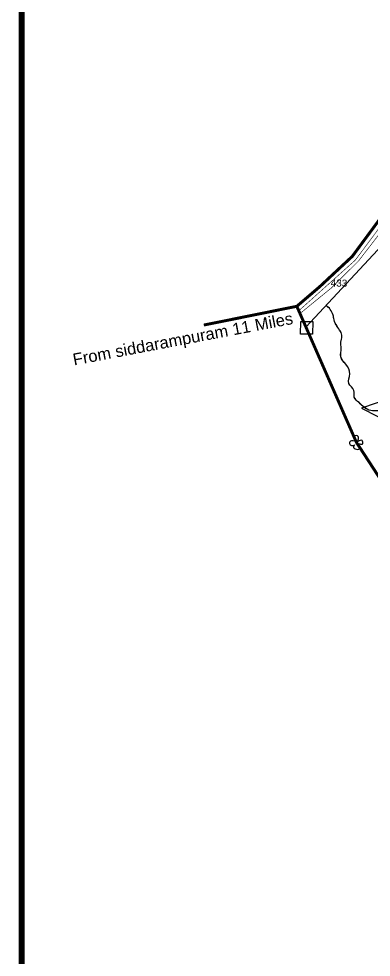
# Model space of a CAD drawing. Header units: feet. Extents: x 179896 to 184839, y 1575469 to 1580427.
# Drawn here: x 179896 to 180492, y 1576431 to 1578021 of the extents above; entities that cross this region are included whole.
import ezdxf

# ---------------------------------------------------------------- set-up
doc = ezdxf.new("R2010")
doc.units = ezdxf.units.FT
doc.header["$LTSCALE"] = 15
doc.header["$MEASUREMENT"] = 0
doc.linetypes.add('HIDDEN2', pattern=[0.1875, 0.125, -0.0625])
for name, color, linetype in [('PLOT', 7, 'Continuous'), ('PLOT NO', 7, 'Continuous'), ('ROADS', 6, 'HIDDEN2'), ('TANKS-STREAM', 4, 'Continuous'), ('VILLAGE STONES', 240, 'Continuous')]:
    doc.layers.add(name, color=color, linetype=linetype)
doc.layers.add('VILLAGE BOUNDRY', color=5, linetype='HIDDEN2', lineweight=100)
doc.styles.get("Standard").update_dxf_attribs({"font": 'arial.ttf'})

msp = doc.modelspace()

# ---------------------------------------------------------------- linework, layer by layer
at = {"layer": 'PLOT', "lineweight": -2}
for points in [[(180382, 1577498.9), (180526.5, 1577653.9), (180647.6, 1577711.4), (180653.7, 1577735.9)], [(180382, 1577498.9), (180526.5, 1577653.9), (180647.6, 1577711.4), (180653.7, 1577735.9)], [(180476.1, 1577361.7), (180590.2, 1577303.7), (180616.4, 1577279.5), (180597.1, 1577279.6), (180633.5, 1577250), (180728.9, 1577204), (180743.5, 1577234.6), (180628.9, 1577323.1), (180524.2, 1577378.2), (180476.1, 1577361.7)], [(180476.1, 1577361.6), (180590.1, 1577303.7), (180616.4, 1577279.4), (180597, 1577279.5), (180633.4, 1577250), (180728.9, 1577204), (180743.4, 1577234.5), (180628.9, 1577323), (180524.2, 1577378.2), (180476.1, 1577361.6)]]:
    msp.add_lwpolyline(points, dxfattribs=at)
at = {"layer": 'PLOT NO', "color": 5, "const_width": 10}
msp.add_lwpolyline([(179900.8, 1580422.3), (184717.3, 1580422.3), (184717.3, 1575473.9), (179900.8, 1575473.9)], close=True, dxfattribs=at)
at = {"layer": 'ROADS', "lineweight": -2, "ltscale": 10, "const_width": 1}
for points in [[(180369.8, 1577526.6), (180465.5, 1577612.4), (180510, 1577672.2), (180594.5, 1577699.3), (180651.6, 1577727.4), (180726.3, 1577812.8), (180750.1, 1577828.5), (180814.5, 1577846.4), (180898.7, 1577869.9), (180947.7, 1577892.5), (181013.1, 1577978.2), (181041.8, 1578016.5), (181071.2, 1578043)], [(181059.6, 1578029.1), (181043.4, 1578011.1), (181011.5, 1577970.9), (180985.7, 1577929.3), (180964, 1577901.2), (180948.7, 1577887.7), (180900, 1577864.7), (180854, 1577849.1), (180788.7, 1577834.5), (180737.5, 1577814.1), (180715.7, 1577787.5), (180681.2, 1577751.5), (180659.1, 1577725.1), (180598, 1577694.5), (180539.4, 1577675.3), (180514.1, 1577666.9), (180471.3, 1577611.4), (180425.9, 1577566.1), (180371.9, 1577521.9)], [(181059.6, 1578029), (181043.4, 1578011.1), (181011.4, 1577970.8), (180985.7, 1577929.2), (180964, 1577901.1), (180948.7, 1577887.7), (180900, 1577864.6), (180854, 1577849.1), (180788.7, 1577834.5), (180737.4, 1577814), (180715.7, 1577787.4), (180681.2, 1577751.4), (180659, 1577725), (180598, 1577694.5), (180539.4, 1577675.3), (180514.1, 1577666.8), (180471.3, 1577611.4), (180425.9, 1577566), (180371.9, 1577521.9)]]:
    msp.add_lwpolyline(points, dxfattribs=at)
at = {"layer": 'TANKS-STREAM', "lineweight": -2}
for points in [[(180737.7, 1577206.8), (180738, 1577215.8), (180733.1, 1577223.2), (180721.7, 1577230.3), (180713.8, 1577236.3), (180707.2, 1577242.5), (180695.6, 1577248.1), (180688.9, 1577254.4), (180678.2, 1577259.5), (180664, 1577267.8), (180650.2, 1577274.7), (180645.3, 1577286.9), (180634.3, 1577294.6), (180594.5, 1577307.1), (180583.8, 1577314.7), (180570.5, 1577319), (180563.2, 1577323.1), (180547.4, 1577328.9), (180536.8, 1577334.2), (180519.6, 1577343.4), (180513, 1577354.1), (180491.9, 1577357.5), (180480.5, 1577363.2), (180471.9, 1577371), (180463.8, 1577380.4), (180463.2, 1577391.5), (180454.6, 1577403.7), (180456.2, 1577419.6), (180449.5, 1577436), (180441.2, 1577448.4), (180441.6, 1577463.4), (180441.2, 1577473.7), (180443, 1577482.9), (180434.6, 1577500.4), (180429.6, 1577511.5), (180427.9, 1577519.3), (180423.2, 1577529), (180416.1, 1577535.6)], [(180737.6, 1577206.7), (180738, 1577215.8), (180733.1, 1577223.2), (180721.6, 1577230.3), (180713.8, 1577236.3), (180707.2, 1577242.4), (180695.6, 1577248), (180688.8, 1577254.3), (180678.1, 1577259.5), (180663.9, 1577267.7), (180650.2, 1577274.7), (180645.2, 1577286.8), (180634.3, 1577294.5), (180594.5, 1577307.1), (180583.8, 1577314.6), (180570.5, 1577319), (180563.2, 1577323), (180547.3, 1577328.9), (180536.8, 1577334.2), (180519.5, 1577343.3), (180513, 1577354.1), (180491.9, 1577357.5), (180480.4, 1577363.1), (180471.8, 1577371), (180463.8, 1577380.3), (180463.2, 1577391.4), (180454.6, 1577403.6), (180456.2, 1577419.6), (180449.5, 1577435.9), (180441.1, 1577448.4), (180441.6, 1577463.4), (180441.2, 1577473.6), (180443, 1577482.8), (180434.5, 1577500.4), (180429.6, 1577511.4), (180427.9, 1577519.2), (180423.2, 1577529), (180416.1, 1577535.5)]]:
    msp.add_spline(points, degree=3, dxfattribs=at)
at = {"layer": 'VILLAGE BOUNDRY', "lineweight": -2, "ltscale": 25, "const_width": 5.01}
for points in [[(181130.4, 1576428.7), (181126.9, 1576482.4), (180978.7, 1576612), (180858.5, 1576718.7), (180832.8, 1576826.6), (180791.6, 1576877.8), (180691, 1577005.9), (180638.1, 1577075), (180545.4, 1577191.3), (180509.7, 1577238.7), (180467.4, 1577303.7), (180382, 1577498.9), (180366.5, 1577534.2), (180405.1, 1577567.3), (180460.5, 1577618.9), (180506, 1577680.6), (180559.3, 1577696.6), (180653.7, 1577735.9), (180727.1, 1577828.1), (180822.6, 1577858.6), (180946.1, 1577903.5), (180997.2, 1577971), (181050.3, 1578038.5)], [(181130.4, 1576428.7), (181126.9, 1576482.3), (180978.7, 1576611.9), (180858.5, 1576718.6), (180832.8, 1576826.6), (180791.6, 1576877.8), (180691, 1577005.9), (180638.1, 1577074.9), (180545.4, 1577191.3), (180509.7, 1577238.7), (180467.4, 1577303.7), (180382, 1577498.9), (180366.5, 1577534.2), (180405.1, 1577567.2), (180460.4, 1577618.8), (180506, 1577680.6), (180559.3, 1577696.6), (180653.7, 1577735.9), (180727.1, 1577828), (180822.6, 1577858.5), (180946, 1577903.5), (180997.2, 1577971), (181050.2, 1578038.4)], [(180366.5, 1577534.2), (180209, 1577502.4)]]:
    msp.add_lwpolyline(points, dxfattribs=at)
at = {"layer": 'VILLAGE STONES', "lineweight": -2}
msp.add_lwpolyline([(180373.3, 1577508.6), (180393.6, 1577508.2), (180393.1, 1577486.8), (180372.9, 1577487.2)], close=True, dxfattribs=at)
msp.add_spline([(180464.3, 1577299.7), (180460.2, 1577298.1), (180456.3, 1577300.5), (180457.2, 1577305.8), (180465.2, 1577306.3), (180463.1, 1577313.1), (180465.5, 1577314.7), (180469.3, 1577314.8), (180471.2, 1577311.9), (180469.9, 1577305.2), (180475.7, 1577307.2), (180477.9, 1577305.6), (180477.4, 1577300.6), (180472.1, 1577301.4), (180472.6, 1577293.1), (180465.4, 1577292.7), (180462.5, 1577294.9), (180464.3, 1577299.7)], degree=3, dxfattribs=at)

# ---------------------------------------------------------------- texts
at = {"layer": 'PLOT NO', "lineweight": -2}
for s, height, rotation, p in [('433', 12.02, 358.9035, (180423.8, 1577567.8)), ('From siddarampuram 11 Miles ', 20, 10.7355, (179989.3, 1577433.9))]:
    msp.add_text(s, height=height, rotation=rotation, dxfattribs=at).set_placement(p)

doc.saveas('drawing.dxf')
